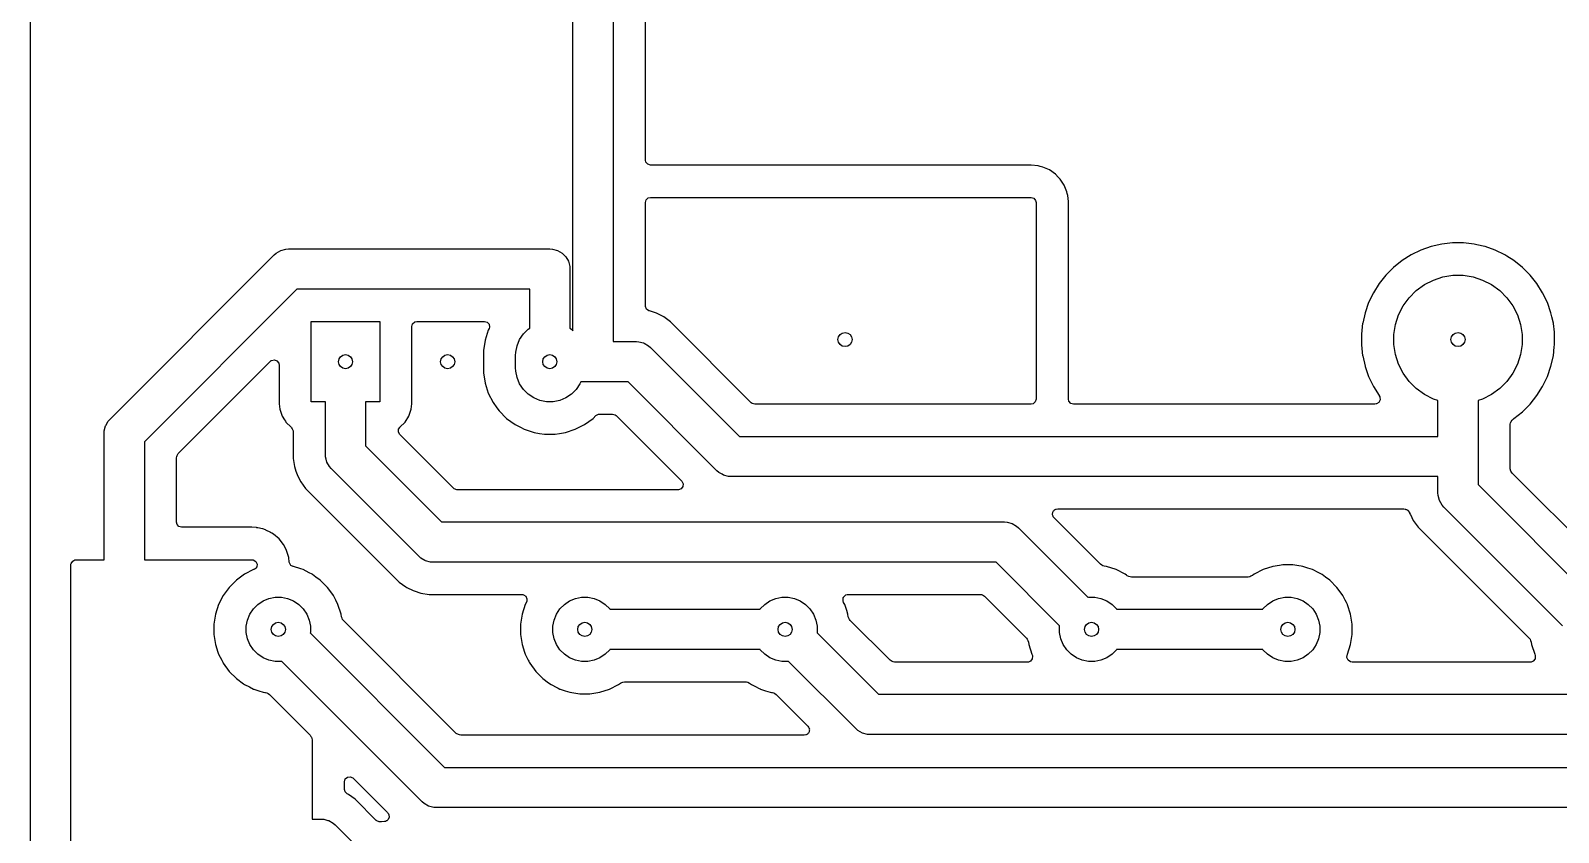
# Model space of a CAD drawing. Header units: millimetres. Extents: x 20 to 124, y -124 to -20.
# Drawn here: x 20 to 57.99, y -101.77 to -81.85 of the extents above; entities that cross this region are included whole.
import ezdxf

# ---------------------------------------------------------------- set-up
doc = ezdxf.new("R2010")
doc.units = ezdxf.units.MM
doc.layers.add('B.Cu', color=153, linetype='CONTINUOUS', true_color=0x4d7fc4)
doc.layers.add('Edge.Cuts', color=254, linetype='CONTINUOUS', true_color=0xd0d2cd)

msp = doc.modelspace()

# ---------------------------------------------------------------- linework, layer by layer
at = {"layer": 'B.Cu', "linetype": 'CONTINUOUS'}
for p, q in [((35.2864, -85.0705), (35.2864, -79.363548)), ((33.4859, -89.309607), (33.4859, -79.673006)), ((34.4859, -79.4659), (34.4859, -89.58)), ((35.297606, -85.122011), (35.2864, -85.0705)), ((35.343361, -85.174815), (35.297606, -85.122011)), ((35.4104, -85.1945), (35.343361, -85.174815)), ((44.876, -85.1945), (35.4104, -85.1945)), ((44.876004, -85.1945), (44.876, -85.1945)), ((45.055247, -85.214696), (44.876004, -85.1945)), ((45.102924, -85.227124), (45.055247, -85.214696)), ((45.169979, -85.246814), (45.102924, -85.227124)), ((45.169982, -85.246815), (45.169979, -85.246814)), ((45.33627, -85.316692), (45.169981, -85.246815)), ((45.169981, -85.246815), (45.169982, -85.246815)), ((45.482842, -85.42182), (45.33627, -85.316692)), ((45.551795, -85.492194), (45.482842, -85.42182)), ((45.59755, -85.544998), (45.551795, -85.492194)), ((45.699665, -85.693684), (45.59755, -85.544998)), ((45.766134, -85.861365), (45.699665, -85.693684)), ((35.2864, -86.124), (35.306085, -86.056961)), ((35.2864, -88.695492), (35.2864, -86.124)), ((35.306085, -86.056961), (35.358889, -86.011206)), ((35.358889, -86.011206), (35.4104, -86)), ((35.4104, -86), (44.876, -86)), ((44.876, -86), (44.943039, -86.019685)), ((44.943039, -86.019685), (44.988794, -86.072489)), ((44.988794, -86.072489), (45, -86.124)), ((45, -86.124), (45, -91.0106)), ((45.775884, -85.901261), (45.766134, -85.861365)), ((45.78709, -85.952772), (45.775884, -85.901261)), ((45.802781, -86.098713), (45.78709, -85.952772)), ((45.805499, -86.123991), (45.802781, -86.098713)), ((45.8055, -86.124008), (45.805499, -86.123991)), ((45.8055, -91.0106), (45.8055, -86.124008)), ((26.108919, -87.381623), (26.221958, -87.31636)), ((26.221958, -87.31636), (26.348037, -87.282577)), ((26.348037, -87.282577), (26.348052, -87.282577)), ((26.348052, -87.282577), (26.4133, -87.2783)), ((26.4133, -87.2783), (32.91, -87.2783)), ((32.91, -87.2783), (32.975263, -87.282578)), ((32.975263, -87.282578), (33.101342, -87.31636)), ((33.101342, -87.31636), (33.214381, -87.381623)), ((54.569901, -87.30874), (54.32701, -87.42571)), ((54.569923, -87.308731), (54.569901, -87.30874)), ((54.823084, -87.220146), (54.569923, -87.308731)), ((54.824137, -87.219764), (54.823084, -87.220146)), ((54.824412, -87.219681), (54.824137, -87.219764)), ((55.087265, -87.159688), (54.824412, -87.219681)), ((55.087292, -87.159683), (55.087265, -87.159688)), ((55.355181, -87.1295), (55.087292, -87.159683)), ((55.355186, -87.1295), (55.355181, -87.1295)), ((55.355191, -87.1295), (55.355186, -87.1295)), ((55.624809, -87.1295), (55.355191, -87.1295)), ((55.624813, -87.1295), (55.624809, -87.1295)), ((55.624817, -87.1295), (55.624813, -87.1295)), ((55.892528, -87.159664), (55.624817, -87.1295)), ((55.892638, -87.15967), (55.892528, -87.159664)), ((55.892719, -87.159684), (55.892638, -87.15967)), ((55.892719, -87.159686), (55.892719, -87.159684)), ((55.892737, -87.159688), (55.892719, -87.159686)), ((55.892947, -87.159725), (55.892737, -87.159688)), ((55.893981, -87.159973), (55.892947, -87.159725)), ((55.958164, -87.174622), (55.893981, -87.159973)), ((55.958304, -87.174654), (55.958164, -87.174622)), ((55.958446, -87.174687), (55.958304, -87.174654)), ((56.155594, -87.219684), (55.958446, -87.174687)), ((56.155602, -87.219687), (56.155594, -87.219684)), ((56.163231, -87.222356), (56.155602, -87.219687)), ((56.163237, -87.222358), (56.163231, -87.222356)), ((56.410075, -87.308731), (56.163237, -87.222358)), ((56.410089, -87.308737), (56.410075, -87.308731)), ((56.652992, -87.425713), (56.410089, -87.308737)), ((21.975747, -91.508747), (26.059746, -87.424747)), ((26.059746, -87.424747), (26.10891, -87.381631)), ((26.10891, -87.381631), (26.108919, -87.381623)), ((33.214381, -87.381623), (33.306677, -87.473919)), ((33.306677, -87.473919), (33.37194, -87.586958)), ((33.37194, -87.586958), (33.405722, -87.713037)), ((33.405722, -87.713037), (33.41, -87.7783)), ((53.887921, -87.737258), (53.697258, -87.927921)), ((54.098707, -87.569163), (53.887921, -87.737258)), ((54.098709, -87.569162), (54.098707, -87.569163)), ((54.32701, -87.42571), (54.098709, -87.569162)), ((56.65335, -87.425917), (56.652992, -87.425713)), ((56.654409, -87.426603), (56.65335, -87.425917)), ((56.70477, -87.458247), (56.654409, -87.426603)), ((56.881289, -87.569162), (56.70477, -87.458247)), ((57.092085, -87.737266), (56.881289, -87.569162)), ((57.282734, -87.927915), (57.092085, -87.737266)), ((33.41, -87.7783), (33.41, -89.246725)), ((53.697258, -87.927921), (53.529163, -88.138707)), ((54.654002, -88.165776), (54.877707, -88.051793)), ((54.877707, -88.051793), (55.116487, -87.974208)), ((55.116487, -87.974208), (55.364465, -87.934932)), ((55.364465, -87.934932), (55.615535, -87.934932)), ((55.615535, -87.934932), (55.863513, -87.974208)), ((55.863513, -87.974208), (56.102293, -88.051793)), ((56.102293, -88.051793), (56.325998, -88.165776)), ((57.450838, -88.138711), (57.282734, -87.927915)), ((26.620407, -88.2783), (22.8293, -92.069406)), ((32.41, -88.2783), (26.620407, -88.2783)), ((32.41, -89.246725), (32.41, -88.2783)), ((53.38571, -88.36701), (53.26874, -88.609901)), ((53.529162, -88.138709), (53.38571, -88.36701)), ((53.529163, -88.138707), (53.529162, -88.138709)), ((54.125776, -88.694002), (54.27335, -88.490883)), ((54.27335, -88.490883), (54.450883, -88.31335)), ((54.450883, -88.31335), (54.654002, -88.165776)), ((56.325998, -88.165776), (56.529117, -88.31335)), ((56.529117, -88.31335), (56.70665, -88.490883)), ((56.70665, -88.490883), (56.854224, -88.694002)), ((57.594284, -88.367003), (57.450838, -88.138711)), ((57.711267, -88.609921), (57.594284, -88.367003)), ((35.287208, -88.709627), (35.2864, -88.695492)), ((35.314407, -88.773986), (35.287208, -88.709627)), ((35.372081, -88.813422), (35.314407, -88.773986)), ((35.392589, -88.820086), (35.372081, -88.813422)), ((35.463575, -88.84315), (35.392589, -88.820086)), ((35.463576, -88.843151), (35.463575, -88.84315)), ((35.514215, -88.859604), (35.463576, -88.843151)), ((35.560923, -88.874781), (35.514215, -88.859604)), ((35.611878, -88.900745), (35.560923, -88.874781)), ((53.179681, -88.864412), (53.119688, -89.127265)), ((53.17976, -88.864152), (53.179681, -88.864412)), ((53.180118, -88.863163), (53.17976, -88.864152)), ((53.268734, -88.609917), (53.180118, -88.863163)), ((53.268735, -88.609913), (53.268734, -88.609917)), ((53.268738, -88.609907), (53.268735, -88.609913)), ((53.26874, -88.609901), (53.268738, -88.609907)), ((54.011793, -88.917707), (54.125776, -88.694002)), ((56.854224, -88.694002), (56.968207, -88.917707)), ((57.800316, -88.864409), (57.711267, -88.609921)), ((57.824076, -88.968507), (57.800316, -88.864409)), ((26.98, -91.08), (26.98, -89.08)), ((26.98, -89.08), (28.68, -89.08)), ((28.68, -89.08), (28.68, -91.08)), ((29.4805, -89.2028), (29.500185, -89.135761)), ((29.4805, -91.124954), (29.4805, -89.2028)), ((29.500185, -89.135761), (29.552989, -89.090006)), ((29.552989, -89.090006), (29.6045, -89.0788)), ((29.6045, -89.0788), (31.288959, -89.0788)), ((31.288959, -89.0788), (31.355998, -89.098485)), ((31.355998, -89.098485), (31.401753, -89.151289)), ((31.399445, -89.259091), (31.380421, -89.296428)), ((31.411697, -89.220447), (31.399445, -89.259091)), ((31.401753, -89.151289), (31.411697, -89.220447)), ((32.370766, -89.272941), (32.41, -89.246725)), ((33.41, -89.246725), (33.449234, -89.272941)), ((35.743311, -88.967713), (35.611878, -88.900745)), ((35.908919, -89.088034), (35.743311, -88.967713)), ((35.908921, -89.088036), (35.908919, -89.088034)), ((37.919166, -91.098281), (35.908921, -89.088036)), ((53.119683, -89.127294), (53.089502, -89.395161)), ((53.119688, -89.127265), (53.119683, -89.127294)), ((53.894932, -89.404465), (53.934208, -89.156487)), ((53.934208, -89.156487), (54.011793, -88.917707)), ((56.968207, -88.917707), (57.045792, -89.156487)), ((57.045792, -89.156487), (57.085068, -89.404465)), ((57.860312, -89.127268), (57.824076, -88.968507)), ((57.860381, -89.127713), (57.860312, -89.127268)), ((57.86051, -89.129031), (57.860381, -89.127713)), ((57.8855, -89.35081), (57.86051, -89.129031)), ((31.30014, -89.543506), (31.2595, -89.800097)), ((31.380421, -89.296429), (31.30014, -89.543506)), ((31.380421, -89.296428), (31.380421, -89.296429)), ((32.096601, -89.683258), (32.160367, -89.529313)), ((32.160367, -89.529313), (32.252941, -89.390766)), ((32.252941, -89.390766), (32.370766, -89.272941)), ((33.449234, -89.272941), (33.4859, -89.309607)), ((34.4859, -89.58), (35.0617, -89.58)), ((35.0617, -89.58), (35.126948, -89.584277)), ((35.126948, -89.584277), (35.126963, -89.584277)), ((35.126963, -89.584277), (35.236714, -89.613685)), ((35.236714, -89.613685), (35.253042, -89.61806)), ((35.253042, -89.61806), (35.366081, -89.683323)), ((53.089502, -89.395161), (53.0895, -89.395192)), ((53.0895, -89.395192), (53.0895, -89.664813)), ((53.894932, -89.655535), (53.894932, -89.404465)), ((57.085068, -89.404465), (57.085068, -89.655535)), ((57.890498, -89.395168), (57.8855, -89.35081)), ((57.8905, -89.395192), (57.890498, -89.395168)), ((57.8905, -89.664811), (57.8905, -89.395192)), ((31.2595, -89.800097), (31.2595, -90.359902)), ((32.06, -89.93), (32.064093, -89.846685)), ((32.06, -90.23), (32.06, -89.93)), ((32.064093, -89.846685), (32.096601, -89.683258)), ((35.366081, -89.683323), (35.366096, -89.683338)), ((35.366096, -89.683338), (35.415253, -89.726447)), ((35.415253, -89.726447), (37.623907, -91.9351)), ((53.0895, -89.664813), (53.119683, -89.932706)), ((53.119683, -89.932706), (53.119688, -89.932733)), ((53.119688, -89.932733), (53.179681, -90.195586)), ((53.934208, -89.903513), (53.894932, -89.655535)), ((54.011793, -90.142293), (53.934208, -89.903513)), ((57.045792, -89.903513), (56.968207, -90.142293)), ((57.085068, -89.655535), (57.045792, -89.903513)), ((57.800316, -90.195591), (57.860312, -89.932732)), ((57.860312, -89.932732), (57.884925, -89.714285)), ((57.884925, -89.714285), (57.8905, -89.664811)), ((23.673528, -92.357256), (25.955214, -90.07557)), ((25.955214, -90.07557), (25.983457, -90.054426)), ((25.983457, -90.054426), (25.993391, -90.049002)), ((25.993391, -90.049002), (26.061661, -90.034149)), ((26.061661, -90.034149), (26.127126, -90.058563)), ((26.127126, -90.058563), (26.168999, -90.114495)), ((26.168999, -90.114495), (26.169001, -90.114499)), ((26.169001, -90.114499), (26.171682, -90.121687)), ((26.171682, -90.121687), (26.1795, -90.165021)), ((26.1795, -90.165021), (26.1795, -91.124966)), ((31.2595, -90.359902), (31.30014, -90.616493)), ((32.064093, -90.313315), (32.06, -90.23)), ((32.096601, -90.476742), (32.064093, -90.313315)), ((53.179681, -90.195586), (53.179763, -90.195859)), ((53.179763, -90.195859), (53.180146, -90.196914)), ((53.180146, -90.196914), (53.268731, -90.450075)), ((54.125776, -90.365998), (54.011793, -90.142293)), ((54.27335, -90.569117), (54.125776, -90.365998)), ((56.854224, -90.365998), (56.70665, -90.569117)), ((56.968207, -90.142293), (56.854224, -90.365998)), ((57.711267, -90.450079), (57.800316, -90.195591)), ((31.30014, -90.616493), (31.380422, -90.863576)), ((32.160367, -90.630687), (32.096601, -90.476742)), ((32.252941, -90.769234), (32.160367, -90.630687)), ((32.370766, -90.887059), (32.252941, -90.769234)), ((33.567059, -90.769234), (33.449234, -90.887059)), ((33.659633, -90.630687), (33.567059, -90.769234)), ((33.680628, -90.58), (33.659633, -90.630687)), ((34.854594, -90.58), (33.680628, -90.58)), ((37.063246, -92.788653), (34.854594, -90.58)), ((53.268731, -90.450075), (53.26874, -90.450097)), ((53.26874, -90.450097), (53.38571, -90.692988)), ((53.38571, -90.692988), (53.529161, -90.921288)), ((54.450883, -90.74665), (54.27335, -90.569117)), ((54.654002, -90.894224), (54.450883, -90.74665)), ((56.529117, -90.74665), (56.325998, -90.894224)), ((56.70665, -90.569117), (56.529117, -90.74665)), ((57.450838, -90.921289), (57.594284, -90.692997)), ((57.594284, -90.692997), (57.711267, -90.450079)), ((26.1795, -91.124966), (26.194627, -91.25923)), ((27.33, -91.08), (26.98, -91.08)), ((27.33, -92.3817), (27.33, -91.08)), ((28.68, -91.08), (28.33, -91.08)), ((28.33, -91.08), (28.33, -92.174594)), ((29.465368, -91.259255), (29.4805, -91.124954)), ((31.380422, -90.863576), (31.498368, -91.095054)), ((31.498368, -91.095054), (31.596325, -91.22988)), ((32.509313, -90.979633), (32.370766, -90.887059)), ((32.663258, -91.043399), (32.509313, -90.979633)), ((32.826685, -91.075907), (32.663258, -91.043399)), ((32.993315, -91.075907), (32.826685, -91.075907)), ((33.156742, -91.043399), (32.993315, -91.075907)), ((33.310687, -90.979633), (33.156742, -91.043399)), ((33.449234, -90.887059), (33.310687, -90.979633)), ((37.939808, -91.114915), (37.919166, -91.098281)), ((38.006847, -91.1346), (37.939808, -91.114915)), ((44.876, -91.1346), (38.006847, -91.1346)), ((44.927511, -91.123394), (44.876, -91.1346)), ((44.980315, -91.077639), (44.927511, -91.123394)), ((45, -91.0106), (44.980315, -91.077639)), ((45.816706, -91.062111), (45.8055, -91.0106)), ((45.862461, -91.114915), (45.816706, -91.062111)), ((45.9295, -91.1346), (45.862461, -91.114915)), ((53.425246, -91.1346), (45.9295, -91.1346)), ((53.457745, -91.130264), (53.425246, -91.1346)), ((53.467755, -91.127546), (53.457745, -91.130264)), ((53.525568, -91.092843), (53.467755, -91.127546)), ((53.557163, -91.030525), (53.525568, -91.092843)), ((53.529161, -90.921288), (53.531172, -90.924122)), ((53.531172, -90.924122), (53.53064, -90.924498)), ((53.53064, -90.924498), (53.54547, -90.949797)), ((53.54547, -90.949797), (53.550051, -90.961019)), ((53.550051, -90.961019), (53.557163, -91.030525)), ((54.877707, -91.008207), (54.654002, -90.894224)), ((54.99, -91.044693), (54.877707, -91.008207)), ((54.99, -91.9351), (54.99, -91.044693)), ((56.102293, -91.008207), (55.99, -91.044693)), ((55.99, -91.044693), (55.99, -92.4351)), ((56.325998, -90.894224), (56.102293, -91.008207)), ((57.092085, -91.322734), (57.282734, -91.132085)), ((57.282734, -91.132085), (57.450838, -90.921289)), ((21.932638, -91.557903), (21.975747, -91.508747)), ((26.194627, -91.25923), (26.19463, -91.259252)), ((26.19463, -91.259252), (26.194631, -91.259255)), ((26.194631, -91.259255), (26.25421, -91.429522)), ((26.25421, -91.429522), (26.254213, -91.429527)), ((26.254213, -91.429527), (26.314635, -91.525687)), ((26.314635, -91.525687), (26.334793, -91.557768)), ((29.309816, -91.582262), (29.405789, -91.429522)), ((29.405789, -91.429522), (29.465368, -91.259255)), ((31.596325, -91.22988), (31.651069, -91.305229)), ((31.651069, -91.305229), (31.834771, -91.488931)), ((31.834771, -91.488931), (32.044949, -91.641634)), ((33.775051, -91.641634), (33.985229, -91.488931)), ((33.985229, -91.488931), (34.057341, -91.416819)), ((34.057341, -91.416819), (34.118664, -91.383334)), ((34.118664, -91.383334), (34.145022, -91.3805)), ((34.145022, -91.3805), (34.471653, -91.3805)), ((34.471653, -91.3805), (34.538692, -91.400185)), ((34.538692, -91.400185), (34.559334, -91.416819)), ((34.559334, -91.416819), (36.192134, -93.049619)), ((56.801174, -91.580063), (56.832911, -91.52688)), ((56.832911, -91.52688), (56.83882, -91.521031)), ((56.83882, -91.521031), (56.860082, -91.504162)), ((56.860082, -91.504162), (56.881289, -91.490838)), ((56.881289, -91.490838), (57.092085, -91.322734)), ((21.8293, -91.8623), (21.833577, -91.797052)), ((21.8293, -95), (21.8293, -91.8623)), ((21.833577, -91.797037), (21.86736, -91.670958)), ((21.833577, -91.797052), (21.833577, -91.797037)), ((21.86736, -91.670958), (21.869978, -91.666423)), ((21.869978, -91.666423), (21.932623, -91.557919)), ((21.932623, -91.557919), (21.932638, -91.557903)), ((26.334793, -91.557768), (26.350184, -91.582262)), ((26.350184, -91.582262), (26.476974, -91.709052)), ((26.476974, -91.709052), (26.477613, -91.709691)), ((26.477613, -91.709691), (26.491421, -91.726128)), ((26.491421, -91.726128), (26.506689, -91.747878)), ((26.506689, -91.747878), (26.527549, -91.798963)), ((26.527549, -91.798963), (26.527851, -91.800798)), ((26.527851, -91.800798), (26.528885, -91.813435)), ((26.528885, -91.813435), (26.529096, -91.814058)), ((26.529096, -91.814058), (26.528975, -91.814539)), ((26.528975, -91.814539), (26.5295, -91.820949)), ((26.5295, -91.820949), (26.5295, -92.484056)), ((29.143977, -91.828654), (29.148961, -91.758962)), ((29.177462, -91.889977), (29.143977, -91.828654)), ((29.148961, -91.758962), (29.177462, -91.714614)), ((29.177462, -91.714614), (29.182256, -91.709819)), ((30.512466, -93.224981), (29.177462, -91.889977)), ((29.182256, -91.709819), (29.182262, -91.709816)), ((29.182262, -91.709816), (29.309816, -91.582262)), ((32.044949, -91.641634), (32.178763, -91.709816)), ((32.178763, -91.709816), (32.276423, -91.759577)), ((32.276423, -91.759577), (32.276425, -91.759577)), ((32.276425, -91.759577), (32.276428, -91.759579)), ((32.276428, -91.759579), (32.523507, -91.83986)), ((32.523507, -91.83986), (32.655706, -91.860797)), ((32.655706, -91.860797), (32.780098, -91.8805)), ((32.780098, -91.8805), (32.780103, -91.8805)), ((32.780103, -91.8805), (33.039902, -91.8805)), ((33.039902, -91.8805), (33.153298, -91.862539)), ((33.153298, -91.862539), (33.296493, -91.83986)), ((33.296493, -91.83986), (33.543572, -91.759579)), ((33.543572, -91.759579), (33.775051, -91.641634)), ((56.7905, -91.634245), (56.795523, -91.599309)), ((56.7905, -92.739471), (56.7905, -91.634245)), ((56.795523, -91.599309), (56.800529, -91.582262)), ((56.800529, -91.582262), (56.801174, -91.580063)), ((22.8293, -92.069406), (22.8293, -95)), ((28.33, -92.174594), (30.217206, -94.0618)), ((37.623907, -91.9351), (54.99, -91.9351)), ((23.6298, -92.470176), (23.634822, -92.435243)), ((23.6298, -94.0705), (23.6298, -92.470176)), ((23.634822, -92.435243), (23.642234, -92.409998)), ((23.642234, -92.409998), (23.673528, -92.357256)), ((26.5295, -92.484056), (26.561521, -92.68623)), ((26.561521, -92.68623), (26.561522, -92.686234)), ((26.561522, -92.686234), (26.598915, -92.801315)), ((27.334277, -92.446947), (27.33, -92.3817)), ((27.334277, -92.446963), (27.334277, -92.446947)), ((27.348586, -92.500363), (27.334277, -92.446963)), ((27.36806, -92.573042), (27.348586, -92.500363)), ((27.433323, -92.686081), (27.36806, -92.573042)), ((27.433338, -92.686096), (27.433323, -92.686081)), ((27.476447, -92.735253), (27.433338, -92.686096)), ((55.99, -92.4351), (55.99, -93.132894)), ((26.598915, -92.801315), (26.62478, -92.880919)), ((26.62478, -92.880919), (26.638171, -92.9072)), ((26.638171, -92.9072), (26.717713, -93.063311)), ((26.717713, -93.063311), (26.838034, -93.228919)), ((29.656547, -94.915353), (27.476447, -92.735253)), ((36.192134, -93.049619), (36.225619, -93.110942)), ((37.11241, -92.831768), (37.063246, -92.788653)), ((37.112419, -92.831777), (37.11241, -92.831768)), ((37.191479, -92.877422), (37.112419, -92.831777)), ((37.225458, -92.89704), (37.191479, -92.877422)), ((37.351537, -92.930823), (37.225458, -92.89704)), ((37.351552, -92.930823), (37.351537, -92.930823)), ((37.4168, -92.9351), (37.351552, -92.930823)), ((54.99, -92.9351), (37.4168, -92.9351)), ((54.99, -93.34), (54.99, -92.9351)), ((56.805667, -92.798896), (56.7905, -92.739471)), ((56.818274, -92.821985), (56.805667, -92.798896)), ((56.839426, -92.850241), (56.818274, -92.821985)), ((59.100838, -95.111653), (56.839426, -92.850241)), ((26.838034, -93.228919), (29.162881, -95.553766)), ((30.533108, -93.241615), (30.512466, -93.224981)), ((30.600147, -93.2613), (30.533108, -93.241615)), ((36.104453, -93.2613), (30.600147, -93.2613)), ((36.113299, -93.260984), (36.104453, -93.2613)), ((36.178763, -93.236567), (36.113299, -93.260984)), ((36.220635, -93.180634), (36.178763, -93.236567)), ((36.225619, -93.110942), (36.220635, -93.180634)), ((54.994277, -93.405247), (54.99, -93.34)), ((54.994277, -93.405263), (54.994277, -93.405247)), ((55.02806, -93.531342), (54.994277, -93.405263)), ((55.99, -93.132894), (58.792721, -95.935615)), ((45.413882, -93.836724), (45.415158, -93.818927)), ((45.415158, -93.818927), (45.425837, -93.804665)), ((45.425837, -93.804665), (45.432063, -93.787973)), ((45.432063, -93.787973), (45.446345, -93.77728)), ((45.446345, -93.77728), (45.457039, -93.763001)), ((45.457039, -93.763001), (45.487974, -93.746115)), ((45.487974, -93.746115), (45.487992, -93.746101)), ((45.487992, -93.746101), (45.491872, -93.744654)), ((45.491872, -93.744654), (45.495208, -93.743411)), ((45.495208, -93.743411), (45.538522, -93.7356)), ((45.538522, -93.7356), (54.143194, -93.7356)), ((54.143194, -93.7356), (54.178128, -93.740623)), ((54.178128, -93.740623), (54.186932, -93.743208)), ((54.186932, -93.743208), (54.186481, -93.744742)), ((54.186481, -93.744742), (54.193777, -93.74812)), ((54.193777, -93.74812), (54.211408, -93.750748)), ((54.211408, -93.750748), (54.241001, -93.769982)), ((54.241001, -93.769982), (54.245051, -93.773528)), ((54.245051, -93.773528), (54.281297, -93.828501)), ((55.093323, -93.644381), (55.02806, -93.531342)), ((55.093338, -93.644396), (55.093323, -93.644381)), ((55.136447, -93.693553), (55.093338, -93.644396)), ((58.085615, -96.642721), (55.136447, -93.693553)), ((23.641006, -94.122011), (23.6298, -94.0705)), ((23.686761, -94.174815), (23.641006, -94.122011)), ((23.7538, -94.1945), (23.686761, -94.174815)), ((25.504333, -94.1945), (23.7538, -94.1945)), ((25.504338, -94.1945), (25.504333, -94.1945)), ((25.618927, -94.202693), (25.504338, -94.1945)), ((25.618932, -94.202693), (25.618927, -94.202693)), ((25.618935, -94.202694), (25.618932, -94.202693)), ((25.625978, -94.203706), (25.618935, -94.202694)), ((25.653857, -94.207713), (25.625978, -94.203706)), ((25.766103, -94.232122), (25.653857, -94.207713)), ((30.217206, -94.0618), (44.2118, -94.0618)), ((44.2118, -94.0618), (44.277048, -94.066077)), ((44.277048, -94.066077), (44.277063, -94.066077)), ((44.277063, -94.066077), (44.403142, -94.09986)), ((44.403142, -94.09986), (44.516181, -94.165123)), ((44.516181, -94.165123), (44.516196, -94.165138)), ((44.516196, -94.165138), (44.565353, -94.208247)), ((45.407649, -93.853438), (45.413882, -93.836724)), ((45.411436, -93.870844), (45.407649, -93.853438)), ((45.410162, -93.888618), (45.411436, -93.870844)), ((45.41871, -93.904279), (45.410162, -93.888618)), ((45.422502, -93.921708), (45.41871, -93.904279)), ((45.427924, -93.931638), (45.422502, -93.921708)), ((45.449073, -93.959888), (45.427924, -93.931638)), ((46.600838, -95.111654), (45.449073, -93.959888)), ((54.281297, -93.828501), (54.284778, -93.839216)), ((54.284778, -93.839216), (54.300894, -93.870844)), ((54.300894, -93.870844), (54.305656, -93.88019)), ((54.305656, -93.88019), (54.377713, -94.021611)), ((54.377713, -94.021611), (54.498034, -94.187219)), ((54.498034, -94.187219), (54.498036, -94.187221)), ((54.498036, -94.187221), (57.259618, -96.948803)), ((25.766106, -94.232123), (25.766103, -94.232122)), ((25.766111, -94.232124), (25.766106, -94.232123)), ((25.769206, -94.233032), (25.766111, -94.232124)), ((25.769217, -94.233034), (25.769206, -94.233032)), ((25.769217, -94.233035), (25.769217, -94.233034)), ((25.772827, -94.234094), (25.769217, -94.233035)), ((25.772827, -94.234095), (25.772827, -94.234094)), ((25.838596, -94.253399), (25.772827, -94.234095)), ((25.851978, -94.2655), (25.838596, -94.253399)), ((25.8787, -94.278394), (25.851978, -94.2655)), ((25.884567, -94.281039), (25.8787, -94.278394)), ((25.939052, -94.303925), (25.884567, -94.281039)), ((25.93906, -94.303929), (25.939052, -94.303925)), ((25.963848, -94.318805), (25.93906, -94.303929)), ((25.963868, -94.318817), (25.963848, -94.318805)), ((25.969591, -94.322252), (25.963868, -94.318817)), ((25.981519, -94.328008), (25.969591, -94.322252)), ((26.000122, -94.34137), (25.981519, -94.328008)), ((26.040132, -94.367078), (26.000122, -94.34137)), ((26.180011, -94.48096), (26.040132, -94.367078)), ((26.291041, -94.623113), (26.180011, -94.48096)), ((44.565353, -94.208247), (46.292721, -95.935615)), ((26.337389, -94.710073), (26.291041, -94.623113)), ((26.366419, -94.773627), (26.337389, -94.710073)), ((26.422521, -94.945056), (26.366419, -94.773627)), ((26.432943, -95.058174), (26.422521, -94.945056)), ((29.705703, -94.958461), (29.656547, -94.915353)), ((29.705719, -94.958477), (29.705703, -94.958461)), ((29.806315, -95.016556), (29.705719, -94.958477)), ((21, -95.141829), (21.005023, -95.106893)), ((21, -121.862668), (21, -95.141829)), ((21.005023, -95.106893), (21.009427, -95.091895)), ((21.009427, -95.091895), (21.047172, -95.033144)), ((21.047172, -95.033144), (21.048541, -95.031957)), ((21.048541, -95.031957), (21.10342, -95.004477)), ((21.10342, -95.004477), (21.110979, -95.002833)), ((21.110979, -95.002833), (21.137332, -95)), ((21.137332, -95), (21.8293, -95)), ((22.8293, -95), (25.504333, -95)), ((25.545626, -95.246755), (25.321147, -95.361134)), ((25.504333, -95), (25.539258, -95.00502)), ((25.539258, -95.00502), (25.542355, -95.005929)), ((25.542355, -95.005929), (25.545926, -95.006977)), ((25.549896, -95.244968), (25.545626, -95.246755)), ((25.545926, -95.006977), (25.549695, -95.009399)), ((25.563893, -95.235888), (25.549619, -95.244307)), ((25.549619, -95.244307), (25.549896, -95.244968)), ((25.549695, -95.009399), (25.552436, -95.00971)), ((25.552436, -95.00971), (25.560833, -95.016556)), ((25.560833, -95.016556), (25.604706, -95.044746)), ((25.574577, -95.232584), (25.563893, -95.235888)), ((25.579532, -95.229298), (25.574577, -95.232584)), ((25.584061, -95.223993), (25.579532, -95.229298)), ((25.590024, -95.220477), (25.584061, -95.223993)), ((25.597057, -95.208775), (25.590024, -95.220477)), ((25.623799, -95.177459), (25.597057, -95.208775)), ((25.604706, -95.044746), (25.633736, -95.1083)), ((25.633736, -95.1083), (25.623799, -95.177459)), ((26.436955, -95.080023), (26.432943, -95.058174)), ((26.473886, -95.139335), (26.436955, -95.080023)), ((26.530447, -95.166147), (26.473886, -95.139335)), ((26.530057, -95.167775), (26.530447, -95.166147)), ((26.534789, -95.16891), (26.530057, -95.167775)), ((26.723533, -95.230237), (26.534789, -95.16891)), ((26.774383, -95.24676), (26.723533, -95.230237)), ((26.928747, -95.325413), (26.774383, -95.24676)), ((26.998845, -95.36113), (26.928747, -95.325413)), ((29.818758, -95.02374), (29.806315, -95.016556)), ((29.944837, -95.057523), (29.818758, -95.02374)), ((29.944852, -95.057523), (29.944837, -95.057523)), ((30.0101, -95.0618), (29.944852, -95.057523)), ((44.004694, -95.0618), (30.0101, -95.0618)), ((45.585615, -96.642721), (44.004694, -95.0618)), ((46.635404, -95.136021), (46.600838, -95.111654)), ((46.663581, -95.149378), (46.635404, -95.136021)), ((46.690416, -95.157675), (46.663581, -95.149378)), ((46.693105, -95.159065), (46.690416, -95.157675)), ((46.695221, -95.159475), (46.693105, -95.159065)), ((46.754783, -95.168909), (46.695221, -95.159475)), ((46.754785, -95.16891), (46.754783, -95.168909)), ((46.994379, -95.246759), (46.754785, -95.16891)), ((47.218845, -95.36113), (46.994379, -95.246759)), ((50.645613, -95.246761), (50.421149, -95.361132)), ((50.885209, -95.16891), (50.645613, -95.246761)), ((50.885212, -95.16891), (50.885209, -95.16891)), ((51.051096, -95.142636), (50.885212, -95.16891)), ((51.134038, -95.1295), (51.051096, -95.142636)), ((51.134039, -95.1295), (51.134038, -95.1295)), ((51.385961, -95.1295), (51.134039, -95.1295)), ((51.385962, -95.1295), (51.385961, -95.1295)), ((51.53672, -95.153378), (51.385962, -95.1295)), ((51.594636, -95.162551), (51.53672, -95.153378)), ((51.634787, -95.16891), (51.594636, -95.162551)), ((51.754581, -95.207834), (51.634787, -95.16891)), ((51.874383, -95.24676), (51.754581, -95.207834)), ((52.028747, -95.325413), (51.874383, -95.24676)), ((52.098845, -95.36113), (52.028747, -95.325413)), ((24.939188, -95.687367), (24.791134, -95.891147)), ((24.93921, -95.687338), (24.939188, -95.687367)), ((25.117338, -95.50921), (24.93921, -95.687338)), ((25.117367, -95.509188), (25.117338, -95.50921)), ((25.321147, -95.361134), (25.117367, -95.509188)), ((26.998847, -95.361131), (26.998845, -95.36113)), ((26.998848, -95.361132), (26.998847, -95.361131)), ((27.009443, -95.36883), (26.998848, -95.361132)), ((27.009445, -95.368831), (27.009443, -95.36883)), ((27.092671, -95.429298), (27.009445, -95.368831)), ((27.202649, -95.509201), (27.092671, -95.429298)), ((27.202654, -95.509205), (27.202649, -95.509201)), ((27.202655, -95.509206), (27.202654, -95.509205)), ((27.20266, -95.50921), (27.202655, -95.509206)), ((27.38078, -95.68733), (27.20266, -95.50921)), ((27.380798, -95.68735), (27.38078, -95.68733)), ((27.461657, -95.798643), (27.380798, -95.68735)), ((29.162881, -95.553766), (29.328489, -95.674087)), ((29.328489, -95.674087), (29.354508, -95.687344)), ((29.354508, -95.687344), (29.51088, -95.76702)), ((47.244214, -95.379561), (47.218845, -95.36113)), ((47.268264, -95.397034), (47.244214, -95.379561)), ((47.306211, -95.415691), (47.268264, -95.397034)), ((47.336132, -95.424477), (47.306211, -95.415691)), ((47.371068, -95.4295), (47.336132, -95.424477)), ((50.271816, -95.4295), (47.371068, -95.4295)), ((50.313491, -95.422287), (50.271816, -95.4295)), ((50.342859, -95.411807), (50.313491, -95.422287)), ((50.374061, -95.395344), (50.342859, -95.411807)), ((50.382793, -95.389001), (50.374061, -95.395344)), ((50.382802, -95.388994), (50.382793, -95.389001)), ((50.421149, -95.361132), (50.382802, -95.388994)), ((52.098847, -95.361131), (52.098845, -95.36113)), ((52.098848, -95.361132), (52.098847, -95.361131)), ((52.109443, -95.36883), (52.098848, -95.361132)), ((52.109445, -95.368831), (52.109443, -95.36883)), ((52.192671, -95.429298), (52.109445, -95.368831)), ((52.302649, -95.509201), (52.192671, -95.429298)), ((52.302654, -95.509205), (52.302649, -95.509201)), ((52.302655, -95.509206), (52.302654, -95.509205)), ((52.30266, -95.50921), (52.302655, -95.509206)), ((52.48078, -95.68733), (52.30266, -95.50921)), ((52.480798, -95.68735), (52.48078, -95.68733)), ((52.561657, -95.798643), (52.480798, -95.68735)), ((24.791132, -95.891151), (24.67676, -96.115616)), ((24.791134, -95.891147), (24.791132, -95.891151)), ((25.652485, -96.111592), (25.782883, -96.024463)), ((25.782883, -96.024463), (25.927772, -95.964448)), ((25.927772, -95.964448), (26.081586, -95.933852)), ((26.081586, -95.933852), (26.238414, -95.933852)), ((26.238414, -95.933852), (26.392228, -95.964448)), ((26.392228, -95.964448), (26.537117, -96.024463)), ((26.537117, -96.024463), (26.667515, -96.111592)), ((27.461658, -95.798645), (27.461657, -95.798643)), ((27.461659, -95.798647), (27.461658, -95.798645)), ((27.52887, -95.891155), (27.461659, -95.798647)), ((27.58634, -96.003947), (27.52887, -95.891155)), ((27.643239, -96.115616), (27.58634, -96.003947)), ((29.51088, -95.76702), (29.510886, -95.767022)), ((29.510886, -95.767022), (29.561247, -95.783384)), ((29.561247, -95.783384), (29.608221, -95.798647)), ((29.608221, -95.798647), (29.608222, -95.798648)), ((29.608222, -95.798648), (29.632558, -95.806555)), ((29.632558, -95.806555), (29.705565, -95.830277)), ((29.705565, -95.830277), (29.907748, -95.8623)), ((29.907748, -95.8623), (32.205653, -95.8623)), ((32.205653, -95.8623), (32.240585, -95.867321)), ((32.240585, -95.867321), (32.253904, -95.871232)), ((32.253904, -95.871232), (32.312682, -95.909006)), ((32.329334, -96.051684), (32.296765, -96.115604)), ((32.312682, -95.909006), (32.341708, -95.972561)), ((32.337034, -96.032917), (32.329334, -96.051684)), ((32.33763, -96.03104), (32.337034, -96.032917)), ((32.342182, -95.975862), (32.33763, -96.03104)), ((32.341708, -95.972561), (32.341707, -95.972563)), ((32.341707, -95.972563), (32.342182, -95.975862)), ((33.272485, -96.111592), (33.402883, -96.024463)), ((33.402883, -96.024463), (33.547772, -95.964448)), ((33.547772, -95.964448), (33.701586, -95.933852)), ((33.701586, -95.933852), (33.858414, -95.933852)), ((33.858414, -95.933852), (34.012228, -95.964448)), ((34.012228, -95.964448), (34.157117, -96.024463)), ((34.157117, -96.024463), (34.287515, -96.111592)), ((38.252485, -96.111592), (38.382883, -96.024463)), ((38.382883, -96.024463), (38.527772, -95.964448)), ((38.527772, -95.964448), (38.681586, -95.933852)), ((38.681586, -95.933852), (38.838414, -95.933852)), ((38.838414, -95.933852), (38.992228, -95.964448)), ((38.992228, -95.964448), (39.137117, -96.024463)), ((39.137117, -96.024463), (39.267515, -96.111592)), ((40.200179, -96.011428), (40.202018, -95.993093)), ((40.202743, -96.025077), (40.200179, -96.011428)), ((40.200806, -95.989269), (40.203342, -95.979896)), ((40.202018, -95.993093), (40.200806, -95.989269)), ((40.214126, -96.058478), (40.202743, -96.025077)), ((40.203342, -95.979896), (40.207152, -95.941911)), ((40.207152, -95.941911), (40.216962, -95.929557)), ((40.243237, -96.115611), (40.214126, -96.058478)), ((40.216962, -95.929557), (40.219055, -95.921825)), ((40.219055, -95.921825), (40.23343, -95.908821)), ((40.23343, -95.908821), (40.250602, -95.887197)), ((40.250602, -95.887197), (40.253353, -95.885258)), ((40.253353, -95.885258), (40.264553, -95.880668)), ((40.264553, -95.880668), (40.270871, -95.874953)), ((40.270871, -95.874953), (40.304515, -95.864289)), ((40.304515, -95.864289), (40.306459, -95.863967)), ((40.306459, -95.863967), (40.326722, -95.8623)), ((40.326722, -95.8623), (43.603923, -95.8623)), ((43.603923, -95.8623), (43.638855, -95.867321)), ((43.638855, -95.867321), (43.664099, -95.874734)), ((43.664099, -95.874734), (43.716845, -95.90603)), ((43.716845, -95.90603), (44.759615, -96.948799)), ((46.292721, -95.935615), (46.301586, -95.933852)), ((46.301586, -95.933852), (46.458414, -95.933852)), ((46.458414, -95.933852), (46.612228, -95.964448)), ((46.612228, -95.964448), (46.757117, -96.024463)), ((46.757117, -96.024463), (46.887515, -96.111592)), ((50.752485, -96.111592), (50.882883, -96.024463)), ((50.882883, -96.024463), (51.027772, -95.964448)), ((51.027772, -95.964448), (51.181586, -95.933852)), ((51.181586, -95.933852), (51.338414, -95.933852)), ((51.338414, -95.933852), (51.492228, -95.964448)), ((51.492228, -95.964448), (51.637117, -96.024463)), ((51.637117, -96.024463), (51.767515, -96.111592)), ((52.561658, -95.798645), (52.561657, -95.798643)), ((52.561659, -95.798647), (52.561658, -95.798645)), ((52.62887, -95.891155), (52.561659, -95.798647)), ((52.68634, -96.003947), (52.62887, -95.891155)), ((52.714125, -96.058478), (52.68634, -96.003947)), ((52.739954, -96.109169), (52.714125, -96.058478)), ((24.59891, -96.355212), (24.5595, -96.604038)), ((24.676759, -96.115619), (24.59891, -96.355209)), ((24.59891, -96.355209), (24.59891, -96.355212)), ((24.67676, -96.115616), (24.676759, -96.115618)), ((24.676759, -96.115618), (24.676759, -96.115619)), ((25.394448, -96.497772), (25.454463, -96.352883)), ((25.454463, -96.352883), (25.541592, -96.222485)), ((25.541592, -96.222485), (25.652485, -96.111592)), ((26.667515, -96.111592), (26.778408, -96.222485)), ((26.778408, -96.222485), (26.865537, -96.352883)), ((26.865537, -96.352883), (26.925552, -96.497772)), ((27.72109, -96.355214), (27.643239, -96.115616)), ((27.730645, -96.415549), (27.72109, -96.355214)), ((27.744284, -96.45557), (27.730645, -96.415549)), ((27.759232, -96.482945), (27.744284, -96.45557)), ((27.780382, -96.511197), (27.759232, -96.482945)), ((32.21891, -96.355213), (32.1795, -96.604038)), ((32.29676, -96.115618), (32.21891, -96.355213)), ((32.296762, -96.115611), (32.29676, -96.115618)), ((32.296765, -96.115604), (32.296762, -96.115609)), ((32.296762, -96.115609), (32.296762, -96.115611)), ((33.014448, -96.497772), (33.074463, -96.352883)), ((33.074463, -96.352883), (33.161592, -96.222485)), ((33.161592, -96.222485), (33.272485, -96.111592)), ((34.287515, -96.111592), (34.398408, -96.222485)), ((34.398408, -96.222485), (34.403429, -96.23)), ((34.403429, -96.23), (38.136571, -96.23)), ((38.136571, -96.23), (38.141592, -96.222485)), ((38.141592, -96.222485), (38.252485, -96.111592)), ((39.267515, -96.111592), (39.378408, -96.222485)), ((39.378408, -96.222485), (39.465537, -96.352883)), ((39.465537, -96.352883), (39.525552, -96.497772)), ((40.243238, -96.115616), (40.243237, -96.115611)), ((40.243241, -96.115621), (40.243238, -96.115616)), ((40.291913, -96.265418), (40.243241, -96.115621)), ((40.32109, -96.355214), (40.291913, -96.265418)), ((40.330645, -96.415549), (40.32109, -96.355214)), ((40.344284, -96.45557), (40.330645, -96.415549)), ((40.359232, -96.482945), (40.344284, -96.45557)), ((40.380382, -96.511197), (40.359232, -96.482945)), ((46.887515, -96.111592), (46.998408, -96.222485)), ((46.998408, -96.222485), (47.003429, -96.23)), ((47.003429, -96.23), (50.636571, -96.23)), ((50.636571, -96.23), (50.641592, -96.222485)), ((50.641592, -96.222485), (50.752485, -96.111592)), ((51.767515, -96.111592), (51.878408, -96.222485)), ((51.878408, -96.222485), (51.965537, -96.352883)), ((51.965537, -96.352883), (52.025552, -96.497772)), ((52.740686, -96.110418), (52.739954, -96.109169)), ((52.740998, -96.111218), (52.740686, -96.110418)), ((52.743239, -96.115616), (52.740998, -96.111218)), ((52.743239, -96.115618), (52.743239, -96.115616)), ((52.743241, -96.115621), (52.743239, -96.115618)), ((52.745852, -96.123659), (52.743241, -96.115621)), ((52.745855, -96.123665), (52.745852, -96.123659)), ((52.821089, -96.35521), (52.745855, -96.123665)), ((52.821089, -96.355211), (52.821089, -96.35521)), ((52.82109, -96.355215), (52.821089, -96.355211)), ((52.8605, -96.604038), (52.82109, -96.355215)), ((24.5595, -96.604038), (24.5595, -96.85596)), ((24.5595, -96.85596), (24.59891, -97.104786)), ((25.363852, -96.651586), (25.394448, -96.497772)), ((25.363852, -96.808414), (25.363852, -96.651586)), ((25.394448, -96.962228), (25.363852, -96.808414)), ((26.925552, -96.497772), (26.956148, -96.651586)), ((26.956148, -96.808414), (26.954384, -96.817278)), ((26.954384, -96.817278), (30.295406, -100.1583)), ((26.956148, -96.651586), (26.956148, -96.808414)), ((30.583254, -99.314069), (27.780382, -96.511197)), ((32.1795, -96.604038), (32.1795, -96.85596)), ((32.1795, -96.85596), (32.21891, -97.104786)), ((32.983852, -96.651586), (33.014448, -96.497772)), ((32.983852, -96.808414), (32.983852, -96.651586)), ((33.014448, -96.962228), (32.983852, -96.808414)), ((39.525552, -96.497772), (39.556148, -96.651586)), ((39.556148, -96.808414), (39.554384, -96.817278)), ((39.554384, -96.817278), (41.080306, -98.3432)), ((39.556148, -96.651586), (39.556148, -96.808414)), ((41.368154, -97.498969), (40.380382, -96.511197)), ((45.583852, -96.651586), (45.585615, -96.642721)), ((45.583852, -96.808414), (45.583852, -96.651586)), ((45.614448, -96.962228), (45.583852, -96.808414)), ((52.025552, -96.497772), (52.056148, -96.651586)), ((52.056148, -96.808414), (52.025552, -96.962228)), ((52.056148, -96.651586), (52.056148, -96.808414)), ((52.82109, -97.104785), (52.8605, -96.855962)), ((52.8605, -96.855962), (52.8605, -96.604038)), ((24.59891, -97.104786), (24.59891, -97.104789)), ((24.59891, -97.104789), (24.660237, -97.293533)), ((25.454463, -97.107117), (25.394448, -96.962228)), ((25.541592, -97.237515), (25.454463, -97.107117)), ((25.652485, -97.348408), (25.541592, -97.237515)), ((32.21891, -97.104786), (32.21891, -97.104789)), ((32.21891, -97.104789), (32.280237, -97.293533)), ((33.074463, -97.107117), (33.014448, -96.962228)), ((33.161592, -97.237515), (33.074463, -97.107117)), ((33.272485, -97.348408), (33.161592, -97.237515)), ((34.398408, -97.237515), (34.287515, -97.348408)), ((34.403429, -97.23), (34.398408, -97.237515)), ((38.136571, -97.23), (34.403429, -97.23)), ((38.141592, -97.237515), (38.136571, -97.23)), ((38.252485, -97.348408), (38.141592, -97.237515)), ((44.759615, -96.948799), (44.780765, -96.977051)), ((44.780765, -96.977051), (44.780767, -96.977055)), ((44.780767, -96.977055), (44.795712, -97.004423)), ((44.795712, -97.004423), (44.809353, -97.044452)), ((44.809353, -97.044452), (44.818908, -97.104779)), ((44.818908, -97.104779), (44.818909, -97.104782)), ((44.818909, -97.104782), (44.896759, -97.34438)), ((45.674463, -97.107117), (45.614448, -96.962228)), ((45.761592, -97.237515), (45.674463, -97.107117)), ((45.872485, -97.348408), (45.761592, -97.237515)), ((46.998408, -97.237515), (46.887515, -97.348408)), ((47.003429, -97.23), (46.998408, -97.237515)), ((50.636571, -97.23), (47.003429, -97.23)), ((50.641592, -97.237515), (50.636571, -97.23)), ((50.752485, -97.348408), (50.641592, -97.237515)), ((51.878408, -97.237515), (51.767515, -97.348408)), ((51.965537, -97.107117), (51.878408, -97.237515)), ((52.025552, -96.962228), (51.965537, -97.107117)), ((52.743241, -97.344379), (52.82109, -97.104785)), ((57.259618, -96.948803), (57.280767, -96.977055)), ((57.280767, -96.977055), (57.295713, -97.004427)), ((57.295713, -97.004427), (57.309353, -97.044454)), ((57.309353, -97.044454), (57.318908, -97.10478)), ((57.318908, -97.10478), (57.318909, -97.104782)), ((57.318909, -97.104782), (57.318909, -97.104783)), ((57.318909, -97.104783), (57.396759, -97.34438)), ((24.660237, -97.293533), (24.67676, -97.344383)), ((24.67676, -97.344383), (24.755413, -97.498747)), ((24.755413, -97.498747), (24.777808, -97.5427)), ((24.777808, -97.5427), (24.791132, -97.568848)), ((24.791132, -97.568848), (24.939201, -97.772649)), ((25.782883, -97.435537), (25.652485, -97.348408)), ((25.927772, -97.495552), (25.782883, -97.435537)), ((26.081586, -97.526148), (25.927772, -97.495552)), ((26.238414, -97.526148), (26.081586, -97.526148)), ((26.247278, -97.524384), (26.238414, -97.526148)), ((29.734747, -101.011853), (26.247278, -97.524384)), ((32.280237, -97.293533), (32.296759, -97.344381)), ((32.296759, -97.344381), (32.296761, -97.344385)), ((32.296761, -97.344385), (32.373917, -97.495812)), ((32.373917, -97.495812), (32.385117, -97.517793)), ((32.385117, -97.517793), (32.397808, -97.5427)), ((32.397808, -97.5427), (32.411132, -97.568848)), ((32.411132, -97.568848), (32.559201, -97.772649)), ((33.402883, -97.435537), (33.272485, -97.348408)), ((33.547772, -97.495552), (33.402883, -97.435537)), ((33.701586, -97.526148), (33.547772, -97.495552)), ((33.858414, -97.526148), (33.701586, -97.526148)), ((34.012228, -97.495552), (33.858414, -97.526148)), ((34.157117, -97.435537), (34.012228, -97.495552)), ((34.287515, -97.348408), (34.157117, -97.435537)), ((38.382883, -97.435537), (38.252485, -97.348408)), ((38.527772, -97.495552), (38.382883, -97.435537)), ((38.681586, -97.526148), (38.527772, -97.495552)), ((38.838414, -97.526148), (38.681586, -97.526148)), ((38.847278, -97.524384), (38.838414, -97.526148)), ((40.519647, -99.196753), (38.847278, -97.524384)), ((41.420899, -97.530265), (41.368154, -97.498969)), ((41.446141, -97.537677), (41.420899, -97.530265)), ((41.481076, -97.5427), (41.446141, -97.537677)), ((41.481077, -97.5427), (41.481076, -97.542699)), ((41.481076, -97.542699), (41.481076, -97.5427)), ((44.785257, -97.5427), (41.481077, -97.5427)), ((44.805561, -97.541025), (44.785257, -97.5427)), ((44.80751, -97.540702), (44.805561, -97.541025)), ((44.858654, -97.519718), (44.80751, -97.540702)), ((44.861384, -97.517793), (44.858654, -97.519718)), ((44.904822, -97.463089), (44.861384, -97.517793)), ((44.896759, -97.34438), (44.897848, -97.346518)), ((44.897848, -97.346518), (44.897849, -97.34652)), ((44.897849, -97.34652), (44.897851, -97.346522)), ((44.897851, -97.346522), (44.909235, -97.37993)), ((44.911796, -97.393568), (44.904822, -97.463089)), ((44.909235, -97.37993), (44.911796, -97.393568)), ((46.002883, -97.435537), (45.872485, -97.348408)), ((46.147772, -97.495552), (46.002883, -97.435537)), ((46.301586, -97.526148), (46.147772, -97.495552)), ((46.458414, -97.526148), (46.301586, -97.526148)), ((46.612228, -97.495552), (46.458414, -97.526148)), ((46.757117, -97.435537), (46.612228, -97.495552)), ((46.887515, -97.348408), (46.757117, -97.435537)), ((50.882883, -97.435537), (50.752485, -97.348408)), ((51.027772, -97.495552), (50.882883, -97.435537)), ((51.181586, -97.526148), (51.027772, -97.495552)), ((51.338414, -97.526148), (51.181586, -97.526148)), ((51.492228, -97.495552), (51.338414, -97.526148)), ((51.637117, -97.435537), (51.492228, -97.495552)), ((51.767515, -97.348408), (51.637117, -97.435537)), ((52.725839, -97.429124), (52.730374, -97.374017)), ((52.726314, -97.432429), (52.725839, -97.429124)), ((52.726315, -97.432432), (52.726314, -97.432429)), ((52.755337, -97.495989), (52.726315, -97.432432)), ((52.730374, -97.374017), (52.730973, -97.372128)), ((52.730973, -97.372128), (52.738688, -97.353313)), ((52.738688, -97.353313), (52.743241, -97.344379)), ((52.814114, -97.533765), (52.755337, -97.495989)), ((52.827432, -97.537676), (52.814114, -97.533765)), ((52.862367, -97.5427), (52.827432, -97.537676)), ((52.862368, -97.542699), (52.862367, -97.5427)), ((52.862371, -97.5427), (52.862368, -97.542699)), ((57.285257, -97.5427), (52.862371, -97.5427)), ((57.305561, -97.541025), (57.285257, -97.5427)), ((57.30751, -97.540702), (57.305561, -97.541025)), ((57.358654, -97.519718), (57.30751, -97.540702)), ((57.361384, -97.517793), (57.358654, -97.519718)), ((57.404822, -97.463089), (57.361384, -97.517793)), ((57.396759, -97.34438), (57.397848, -97.346518)), ((57.397848, -97.346518), (57.397849, -97.34652)), ((57.397849, -97.34652), (57.397851, -97.346522)), ((57.397851, -97.346522), (57.409235, -97.37993)), ((57.411796, -97.393568), (57.404822, -97.463089)), ((57.409235, -97.37993), (57.411796, -97.393568)), ((24.939201, -97.772649), (24.939205, -97.772654)), ((24.939205, -97.772654), (24.93921, -97.77266)), ((24.93921, -97.77266), (25.117338, -97.950788)), ((25.117338, -97.950788), (25.117342, -97.950791)), ((25.117342, -97.950791), (25.117345, -97.950794)), ((25.117345, -97.950794), (25.11735, -97.950798)), ((25.11735, -97.950798), (25.295117, -98.079952)), ((32.559201, -97.772649), (32.559205, -97.772654)), ((32.559205, -97.772654), (32.55921, -97.77266)), ((32.55921, -97.77266), (32.737338, -97.950788)), ((32.737338, -97.950788), (32.737342, -97.950791)), ((32.737342, -97.950791), (32.737345, -97.950794)), ((32.737345, -97.950794), (32.73735, -97.950798)), ((32.73735, -97.950798), (32.879647, -98.054182)), ((25.295117, -98.079952), (25.321155, -98.09887)), ((25.321155, -98.09887), (25.44425, -98.16159)), ((25.44425, -98.16159), (25.545616, -98.213239)), ((25.545616, -98.213239), (25.546491, -98.213685)), ((25.546491, -98.213685), (25.55024, -98.214742)), ((25.55024, -98.214742), (25.674049, -98.25497)), ((25.674049, -98.25497), (25.785214, -98.29109)), ((25.785214, -98.29109), (25.824439, -98.297302)), ((25.824439, -98.297302), (25.842703, -98.300194)), ((25.842703, -98.300194), (25.876414, -98.310619)), ((25.876414, -98.310619), (25.904596, -98.323979)), ((25.904596, -98.323979), (25.93916, -98.348345)), ((25.93916, -98.348345), (26.951073, -99.360258)), ((32.879647, -98.054182), (32.941155, -98.09887)), ((32.941155, -98.09887), (33.084184, -98.171747)), ((33.084184, -98.171747), (33.084183, -98.171747)), ((33.084183, -98.171747), (33.120752, -98.190379)), ((33.120752, -98.190379), (33.162775, -98.211791)), ((33.162775, -98.211791), (33.166488, -98.213684)), ((33.166488, -98.213684), (33.170243, -98.214743)), ((33.170243, -98.214743), (33.294049, -98.25497)), ((33.294049, -98.25497), (33.405215, -98.29109)), ((33.405215, -98.29109), (33.654038, -98.3305)), ((33.654038, -98.3305), (33.654039, -98.3305)), ((33.654039, -98.3305), (33.905961, -98.3305)), ((33.905961, -98.3305), (33.905962, -98.3305)), ((33.905962, -98.3305), (34.154785, -98.29109)), ((34.154785, -98.29109), (34.394379, -98.213241)), ((34.394379, -98.213241), (34.618845, -98.09887)), ((34.618845, -98.09887), (34.665933, -98.064657)), ((34.665933, -98.064657), (34.697145, -98.04819)), ((34.697145, -98.04819), (34.726516, -98.037711)), ((34.726516, -98.037711), (34.768184, -98.0305)), ((34.768184, -98.0305), (37.768932, -98.0305)), ((37.768932, -98.0305), (37.803866, -98.035523)), ((37.803866, -98.035523), (37.833789, -98.044309)), ((37.833789, -98.044309), (37.871738, -98.062967)), ((37.871738, -98.062967), (37.921155, -98.09887)), ((37.921155, -98.09887), (38.027206, -98.152905)), ((38.027206, -98.152905), (38.112999, -98.196619)), ((38.112999, -98.196619), (38.13917, -98.209955)), ((38.13917, -98.209955), (38.139171, -98.209956)), ((38.139171, -98.209956), (38.140767, -98.21089)), ((38.140767, -98.21089), (38.14447, -98.212684)), ((38.14447, -98.212684), (38.146474, -98.21368)), ((38.146474, -98.21368), (38.150242, -98.214743)), ((38.150242, -98.214743), (38.274049, -98.25497)), ((38.274049, -98.25497), (38.385214, -98.29109)), ((38.385214, -98.29109), (38.424439, -98.297302)), ((38.424439, -98.297302), (38.442703, -98.300194)), ((38.442703, -98.300194), (38.476414, -98.310619)), ((38.476414, -98.310619), (38.504596, -98.323979)), ((38.504596, -98.323979), (38.53916, -98.348345)), ((38.53916, -98.348345), (39.324326, -99.133511)), ((41.080306, -98.3432), (62.492494, -98.3432)), ((39.324326, -99.133511), (39.345475, -99.161761)), ((26.951073, -99.360258), (26.972223, -99.38851)), ((26.972223, -99.38851), (26.984831, -99.411599)), ((26.984831, -99.411599), (27, -99.471028)), ((27, -99.471028), (27, -101.4433)), ((30.635999, -99.345365), (30.583254, -99.314069)), ((30.661241, -99.352777), (30.635999, -99.345365)), ((30.696177, -99.3578), (30.661241, -99.352777)), ((39.234878, -99.3578), (30.696177, -99.3578)), ((39.278212, -99.349982), (39.234878, -99.3578)), ((39.2854, -99.347301), (39.278212, -99.349982)), ((39.316377, -99.330386), (39.2854, -99.347301)), ((39.327062, -99.316111), (39.316377, -99.330386)), ((39.341336, -99.305426), (39.327062, -99.316111)), ((39.347565, -99.288722), (39.341336, -99.305426)), ((39.345475, -99.161761), (39.350896, -99.171688)), ((39.358248, -99.274452), (39.347565, -99.288722)), ((39.350896, -99.171688), (39.354686, -99.189111)), ((39.354686, -99.189111), (39.363232, -99.204761)), ((39.359519, -99.256666), (39.358248, -99.274452)), ((39.36575, -99.239961), (39.359519, -99.256666)), ((39.363232, -99.204761), (39.36196, -99.222542)), ((39.36196, -99.222542), (39.36575, -99.239961)), ((40.56881, -99.239868), (40.519647, -99.196753)), ((40.568819, -99.239877), (40.56881, -99.239868)), ((40.681858, -99.30514), (40.568819, -99.239877)), ((40.807937, -99.338923), (40.681858, -99.30514)), ((40.807952, -99.338923), (40.807937, -99.338923)), ((40.8732, -99.3432), (40.807952, -99.338923)), ((62.6996, -99.3432), (40.8732, -99.3432)), ((30.295406, -100.1583), (108.129894, -100.1583)), ((27.8055, -100.514047), (27.825185, -100.447008)), ((27.8055, -100.704373), (27.8055, -100.514047)), ((27.825185, -100.447008), (27.877989, -100.401253)), ((27.877989, -100.401253), (27.947147, -100.391309)), ((27.947147, -100.391309), (28.010703, -100.420334)), ((28.010703, -100.420334), (28.017181, -100.426366)), ((28.017181, -100.426366), (28.871164, -101.280349)), ((27.822409, -100.766883), (27.8055, -100.704373)), ((27.873205, -100.814858), (27.822409, -100.766883)), ((27.904911, -100.831013), (27.873205, -100.814858)), ((28.070519, -100.951334), (27.904911, -100.831013)), ((28.070521, -100.951336), (28.070519, -100.951334)), ((28.593987, -101.474802), (28.070521, -100.951336)), ((29.78391, -101.054968), (29.734747, -101.011853)), ((28.871164, -101.280349), (28.883737, -101.297145)), ((28.912968, -101.402686), (28.881417, -101.464688)), ((28.883737, -101.297145), (28.883892, -101.297022)), ((28.883892, -101.297022), (28.888012, -101.302197)), ((28.888012, -101.302197), (28.888094, -101.302338)), ((28.888094, -101.302338), (28.888163, -101.302387)), ((28.888163, -101.302387), (28.889925, -101.305412)), ((28.889925, -101.305412), (28.892316, -101.308605)), ((28.892316, -101.308605), (28.895715, -101.31483)), ((28.895715, -101.31483), (28.895486, -101.314954)), ((28.895486, -101.314954), (28.905933, -101.332881)), ((28.905933, -101.332881), (28.906046, -101.33316)), ((28.906046, -101.33316), (28.912968, -101.402686)), ((29.783919, -101.054977), (29.78391, -101.054968)), ((29.896958, -101.12024), (29.783919, -101.054977)), ((30.023037, -101.154023), (29.896958, -101.12024)), ((30.023052, -101.154023), (30.023037, -101.154023)), ((30.0883, -101.1583), (30.023052, -101.154023)), ((108.337, -101.1583), (30.0883, -101.1583)), ((27, -101.4433), (27.2233, -101.4433)), ((27.2233, -101.4433), (27.288548, -101.447577)), ((27.288548, -101.447577), (27.288563, -101.447577)), ((27.288563, -101.447577), (27.390167, -101.474802)), ((27.390167, -101.474802), (27.414642, -101.48136)), ((27.414642, -101.48136), (27.527681, -101.546623)), ((27.527681, -101.546623), (27.527696, -101.546638)), ((27.527696, -101.546638), (27.576853, -101.589747)), ((27.576853, -101.589747), (28.426623, -102.439517)), ((28.601483, -101.481106), (28.593987, -101.474802)), ((28.601765, -101.481556), (28.601483, -101.481106)), ((28.602339, -101.481826), (28.601765, -101.481556)), ((28.61032, -101.488538), (28.602339, -101.481826)), ((28.612731, -101.490234), (28.61032, -101.488538)), ((28.664972, -101.511334), (28.612731, -101.490234)), ((28.687822, -101.514897), (28.664972, -101.511334)), ((28.723112, -101.515317), (28.687822, -101.514897)), ((28.723113, -101.515317), (28.723112, -101.515316)), ((28.723112, -101.515316), (28.723112, -101.515317)), ((28.803485, -101.504735), (28.723113, -101.515316)), ((28.723113, -101.515316), (28.723113, -101.515317)), ((28.820807, -101.501183), (28.803485, -101.504735)), ((28.822731, -101.500643), (28.820807, -101.501183)), ((28.853451, -101.487326), (28.822731, -101.500643)), ((28.854465, -101.486712), (28.853451, -101.487326)), ((28.880539, -101.465621), (28.854465, -101.486712)), ((28.8812, -101.464917), (28.880539, -101.465621)), ((28.881202, -101.464917), (28.8812, -101.464917)), ((28.881417, -101.464688), (28.881202, -101.464915)), ((28.881202, -101.464915), (28.881202, -101.464917))]:
    msp.add_line(p, q, dxfattribs=at)
at = {"layer": 'B.Cu'}
for centre in [(40.25, -89.53), (40.25, -89.53), (55.49, -89.53), (55.49, -89.53), (27.83, -90.08), (27.83, -90.08), (30.37, -90.08), (30.37, -90.08), (32.91, -90.08), (32.91, -90.08), (26.16, -96.73), (26.16, -96.73), (33.78, -96.73), (33.78, -96.73), (38.76, -96.73), (38.76, -96.73), (46.38, -96.73), (46.38, -96.73), (51.26, -96.73), (51.26, -96.73)]:
    msp.add_circle(centre, 0.175, dxfattribs=at)
at = {"layer": 'Edge.Cuts', "linetype": 'CONTINUOUS'}
msp.add_line((20, -124), (20, -20), dxfattribs=at)

doc.saveas('drawing.dxf')
